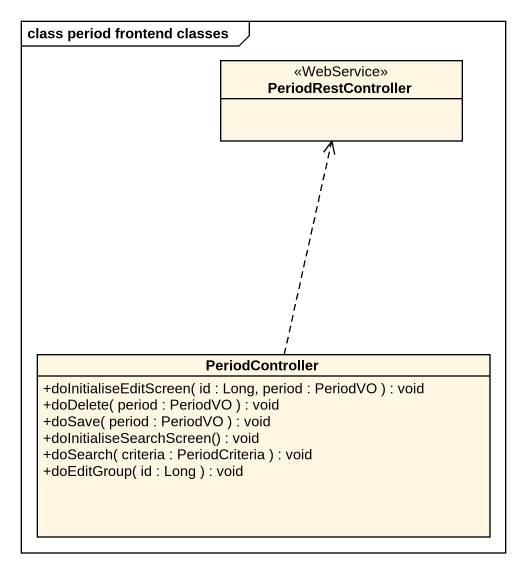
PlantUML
@startuml
mainframe class period frontend classes
hide circle
hide empty members
skinparam classAttributeIconSize 0
class PeriodRestController <<WebService>>
class PeriodController {
  +doInitialiseEditScreen( id : Long, period : PeriodVO ) : void
  +doDelete( period : PeriodVO ) : void
  +doSave( period : PeriodVO ) : void
  +doInitialiseSearchScreen() : void
  +doSearch( criteria : PeriodCriteria ) : void
  +doEditGroup( id : Long ) : void
}
PeriodController .up.> PeriodRestController
@enduml
